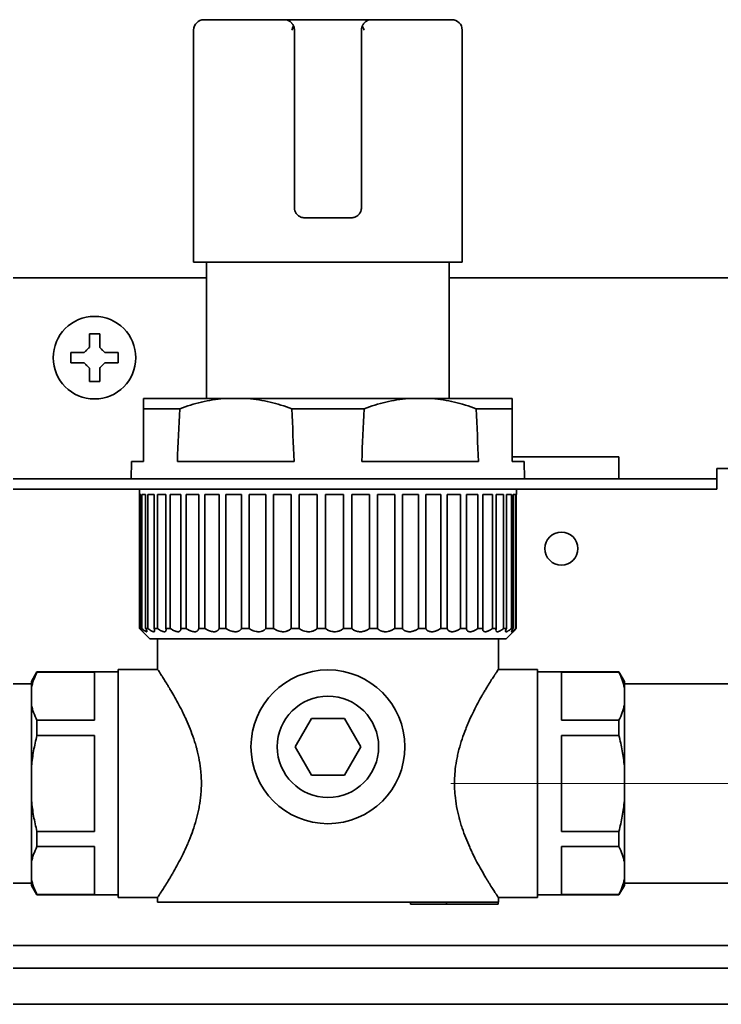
# Model space of a CAD drawing. Extents: x 6769 to 10051, y -94 to 2900.
# Drawn here: x 7151.2 to 7219.1, y 1270.8 to 1366.2 of the extents above; entities that cross this region are included whole.
import ezdxf

# ---------------------------------------------------------------- set-up
doc = ezdxf.new("R2010")
doc.units = 0
doc.header["$LTSCALE"] = 5
doc.layers.get('0').update_dxf_attribs({"linetype": 'CONTINUOUS', "lineweight": 0})
doc.layers.add('1', color=7, linetype='CONTINUOUS', true_color=0xffffff)

msp = doc.modelspace()

# ---------------------------------------------------------------- linework, layer by layer
at = {"color": 4}
msp.add_line((7192.964, 1292.226), (7292.964, 1292.226), dxfattribs=at)
at = {"layer": '1', "color": 7, "linetype": 'Continuous', "lineweight": 35}
for p, q in [((7169.064, 1366.226), (7177.019, 1366.226)), ((7177.019, 1366.226), (7178.311, 1366.226)), ((7178.311, 1366.226), (7183.818, 1366.226)), ((7183.818, 1366.226), (7185.11, 1366.226)), ((7193.064, 1366.226), (7185.11, 1366.226)), ((7168.064, 1365.226), (7168.064, 1342.726)), ((7177.814, 1365.226), (7177.814, 1348.026)), ((7184.314, 1348.026), (7184.314, 1365.226)), ((7194.064, 1342.726), (7194.064, 1365.226)), ((7178.814, 1347.026), (7183.314, 1347.026)), ((7194.064, 1342.726), (7168.064, 1342.726)), ((7169.314, 1342.726), (7169.314, 1329.526)), ((7192.814, 1329.526), (7192.814, 1342.726)), ((7169.315, 1341.226), (7130.166, 1341.226)), ((7225.964, 1341.226), (7192.813, 1341.226)), ((7156.164, 1333.476), (7156.164, 1333.976)), ((7160.764, 1333.976), (7160.764, 1333.476)), ((7156.164, 1332.976), (7156.164, 1333.476)), ((7160.764, 1333.476), (7160.764, 1332.976)), ((7163.214, 1329.526), (7170.981, 1329.526)), ((7170.981, 1329.526), (7173.297, 1329.526)), ((7173.297, 1329.526), (7188.831, 1329.526)), ((7188.831, 1329.526), (7191.147, 1329.526)), ((7191.147, 1329.526), (7198.914, 1329.526)), ((7163.214, 1328.526), (7163.214, 1323.426)), ((7166.714, 1328.526), (7163.214, 1328.526)), ((7184.564, 1328.526), (7177.565, 1328.526)), ((7198.914, 1328.526), (7195.415, 1328.526)), ((7198.914, 1323.426), (7198.914, 1328.526)), ((7162.058, 1323.426), (7162.028, 1321.726)), ((7162.058, 1323.426), (7163.214, 1323.426)), ((7177.793, 1323.426), (7166.485, 1323.426)), ((7195.643, 1323.426), (7184.335, 1323.426)), ((7209.224, 1323.886), (7198.914, 1323.886)), ((7200.071, 1323.426), (7198.914, 1323.426)), ((7200.1, 1321.726), (7200.071, 1323.426)), ((7209.224, 1322.726), (7209.224, 1323.886)), ((7209.224, 1321.726), (7209.224, 1322.726)), ((7225.964, 1322.726), (7218.733, 1322.726)), ((7218.733, 1321.726), (7218.733, 1322.726)), ((7146.735, 1321.726), (7167.811, 1321.726)), ((7186.733, 1321.726), (7167.811, 1321.726)), ((7186.733, 1321.726), (7218.733, 1321.726)), ((7218.733, 1320.726), (7218.733, 1321.726)), ((7167.811, 1320.726), (7146.735, 1320.726)), ((7162.814, 1320.726), (7162.814, 1307.226)), ((7186.733, 1320.726), (7167.811, 1320.726)), ((7218.733, 1320.726), (7186.733, 1320.726)), ((7199.314, 1320.226), (7199.314, 1320.726)), ((7162.819, 1307.226), (7162.819, 1320.226)), ((7162.819, 1320.226), (7162.94, 1320.226)), ((7162.94, 1320.226), (7162.94, 1307.226)), ((7163.052, 1307.226), (7163.052, 1320.226)), ((7163.052, 1320.226), (7163.415, 1320.226)), ((7163.415, 1320.226), (7163.415, 1307.226)), ((7163.636, 1307.226), (7163.636, 1320.226)), ((7163.636, 1320.226), (7164.233, 1320.226)), ((7164.233, 1320.226), (7164.233, 1307.226)), ((7164.56, 1307.226), (7164.56, 1320.226)), ((7164.56, 1320.226), (7165.378, 1320.226)), ((7165.378, 1320.226), (7165.378, 1307.226)), ((7165.804, 1307.226), (7165.804, 1320.226)), ((7165.804, 1320.226), (7166.829, 1320.226)), ((7166.829, 1320.226), (7166.829, 1307.226)), ((7167.346, 1307.226), (7167.346, 1320.226)), ((7167.346, 1320.226), (7168.557, 1320.226)), ((7168.557, 1320.226), (7168.557, 1307.226)), ((7169.155, 1307.226), (7169.155, 1320.226)), ((7169.155, 1320.226), (7170.528, 1320.226)), ((7170.528, 1320.226), (7170.528, 1307.226)), ((7171.195, 1307.226), (7171.195, 1320.226)), ((7171.195, 1320.226), (7172.705, 1320.226)), ((7172.705, 1320.226), (7172.705, 1307.226)), ((7173.427, 1307.226), (7173.427, 1320.226)), ((7173.427, 1320.226), (7175.044, 1320.226)), ((7175.044, 1320.226), (7175.044, 1307.226)), ((7175.809, 1307.226), (7175.809, 1320.226)), ((7175.809, 1320.226), (7177.5, 1320.226)), ((7177.5, 1320.226), (7177.5, 1307.226)), ((7178.292, 1320.226), (7180.026, 1320.226)), ((7178.292, 1307.226), (7178.292, 1320.226)), ((7180.026, 1320.226), (7180.026, 1307.226)), ((7180.83, 1320.226), (7182.572, 1320.226)), ((7180.83, 1307.226), (7180.83, 1320.226)), ((7182.572, 1320.226), (7182.572, 1307.226)), ((7183.372, 1307.226), (7183.372, 1320.226)), ((7183.372, 1320.226), (7185.088, 1320.226)), ((7185.088, 1320.226), (7185.088, 1307.226)), ((7185.869, 1307.226), (7185.869, 1320.226)), ((7185.869, 1320.226), (7187.526, 1320.226)), ((7187.526, 1320.226), (7187.526, 1307.226)), ((7188.272, 1307.226), (7188.272, 1320.226)), ((7188.272, 1320.226), (7189.839, 1320.226)), ((7189.839, 1320.226), (7189.839, 1307.226)), ((7190.535, 1307.226), (7190.535, 1320.226)), ((7190.535, 1320.226), (7191.981, 1320.226)), ((7191.981, 1320.226), (7191.981, 1307.226)), ((7192.614, 1307.226), (7192.614, 1320.226)), ((7192.614, 1320.226), (7193.91, 1320.226)), ((7193.91, 1320.226), (7193.91, 1307.226)), ((7194.468, 1307.226), (7194.468, 1320.226)), ((7194.468, 1320.226), (7195.589, 1320.226)), ((7195.589, 1320.226), (7195.589, 1307.226)), ((7196.062, 1307.226), (7196.062, 1320.226)), ((7196.062, 1320.226), (7196.985, 1320.226)), ((7196.985, 1320.226), (7196.985, 1307.226)), ((7197.363, 1307.226), (7197.363, 1320.226)), ((7197.363, 1320.226), (7198.072, 1320.226)), ((7198.072, 1320.226), (7198.072, 1307.226)), ((7198.347, 1307.226), (7198.347, 1320.226)), ((7198.347, 1320.226), (7198.828, 1320.226)), ((7198.828, 1320.226), (7198.828, 1307.226)), ((7198.995, 1307.226), (7198.995, 1320.226)), ((7198.995, 1320.226), (7199.237, 1320.226)), ((7199.237, 1320.226), (7199.237, 1307.226)), ((7199.294, 1307.226), (7199.294, 1320.226)), ((7199.314, 1320.226), (7199.294, 1320.226)), ((7162.814, 1307.226), (7162.819, 1307.226)), ((7162.814, 1307.226), (7163.814, 1306.226)), ((7162.94, 1307.226), (7163.052, 1307.226)), ((7163.415, 1307.226), (7163.636, 1307.226)), ((7164.233, 1307.226), (7164.56, 1307.226)), ((7165.378, 1307.226), (7165.804, 1307.226)), ((7166.829, 1307.226), (7167.346, 1307.226)), ((7168.557, 1307.226), (7169.155, 1307.226)), ((7170.528, 1307.226), (7171.195, 1307.226)), ((7172.705, 1307.226), (7173.427, 1307.226)), ((7175.044, 1307.226), (7175.809, 1307.226)), ((7177.5, 1307.226), (7178.292, 1307.226)), ((7180.026, 1307.226), (7180.83, 1307.226)), ((7182.572, 1307.226), (7183.372, 1307.226)), ((7185.088, 1307.226), (7185.869, 1307.226)), ((7187.526, 1307.226), (7188.272, 1307.226)), ((7189.839, 1307.226), (7190.535, 1307.226)), ((7191.981, 1307.226), (7192.614, 1307.226)), ((7193.91, 1307.226), (7194.468, 1307.226)), ((7195.589, 1307.226), (7196.062, 1307.226)), ((7196.985, 1307.226), (7197.363, 1307.226)), ((7198.072, 1307.226), (7198.347, 1307.226)), ((7198.828, 1307.226), (7198.995, 1307.226)), ((7199.237, 1307.226), (7199.294, 1307.226)), ((7198.314, 1306.226), (7163.814, 1306.226)), ((7164.564, 1306.226), (7164.564, 1303.276)), ((7197.564, 1303.276), (7197.564, 1306.226)), ((7198.314, 1306.226), (7199.014, 1306.926)), ((7160.764, 1303.276), (7160.764, 1292.226)), ((7164.564, 1303.276), (7160.764, 1303.276)), ((7201.364, 1303.276), (7197.564, 1303.276)), ((7201.364, 1303.276), (7201.364, 1281.176)), ((7152.889, 1303.026), (7152.364, 1302.117)), ((7152.889, 1302.992), (7152.889, 1303.026)), ((7160.764, 1303.026), (7152.889, 1303.026)), ((7158.464, 1302.992), (7152.889, 1302.992)), ((7158.464, 1298.347), (7158.464, 1302.992)), ((7209.24, 1303.026), (7201.364, 1303.026)), ((7203.664, 1302.992), (7203.664, 1298.347)), ((7209.24, 1302.992), (7203.664, 1302.992)), ((7209.24, 1303.026), (7209.24, 1302.992)), ((7209.764, 1302.117), (7209.24, 1303.026)), ((7152.364, 1301.876), (7141.964, 1301.876)), ((7152.364, 1302.117), (7152.364, 1301.503)), ((7152.364, 1299.837), (7152.364, 1301.503)), ((7209.764, 1302.117), (7209.764, 1301.503)), ((7220.164, 1301.876), (7209.764, 1301.876)), ((7209.764, 1301.503), (7209.764, 1299.837)), ((7152.364, 1299.837), (7152.364, 1293.891)), ((7209.764, 1293.891), (7209.764, 1299.837)), ((7177.889, 1295.776), (7179.477, 1298.526)), ((7179.477, 1298.526), (7182.652, 1298.526)), ((7182.652, 1298.526), (7184.24, 1295.776)), ((7152.889, 1298.347), (7158.464, 1298.347)), ((7152.889, 1298.347), (7152.889, 1296.871)), ((7203.664, 1298.347), (7209.24, 1298.347)), ((7209.24, 1296.871), (7209.24, 1298.347)), ((7152.889, 1296.871), (7158.464, 1296.871)), ((7158.464, 1287.581), (7158.464, 1296.871)), ((7203.664, 1296.871), (7203.664, 1287.581)), ((7203.664, 1296.871), (7209.24, 1296.871)), ((7179.477, 1293.026), (7177.889, 1295.776)), ((7184.24, 1295.776), (7182.652, 1293.026)), ((7152.364, 1290.561), (7152.364, 1293.891)), ((7209.764, 1293.891), (7209.764, 1290.561)), ((7182.652, 1293.026), (7179.477, 1293.026)), ((7160.764, 1292.226), (7160.764, 1281.176)), ((7152.364, 1290.561), (7152.364, 1284.615)), ((7209.764, 1284.615), (7209.764, 1290.561)), ((7158.464, 1287.581), (7152.889, 1287.581)), ((7152.889, 1287.581), (7152.889, 1286.105)), ((7209.24, 1287.581), (7203.664, 1287.581)), ((7209.24, 1286.105), (7209.24, 1287.581)), ((7158.464, 1286.105), (7152.889, 1286.105)), ((7158.464, 1281.46), (7158.464, 1286.105)), ((7203.664, 1286.105), (7203.664, 1281.46)), ((7209.24, 1286.105), (7203.664, 1286.105)), ((7152.364, 1282.95), (7152.364, 1284.615)), ((7209.764, 1284.615), (7209.764, 1282.95)), ((7141.964, 1282.576), (7152.364, 1282.576)), ((7152.364, 1282.335), (7152.364, 1282.95)), ((7152.364, 1282.335), (7152.889, 1281.426)), ((7209.24, 1281.426), (7209.764, 1282.335)), ((7209.764, 1282.335), (7209.764, 1282.95)), ((7209.764, 1282.576), (7220.164, 1282.576)), ((7152.889, 1281.46), (7158.464, 1281.46)), ((7152.889, 1281.46), (7152.889, 1281.426)), ((7152.889, 1281.426), (7160.764, 1281.426)), ((7201.364, 1281.426), (7209.24, 1281.426)), ((7203.664, 1281.46), (7209.24, 1281.46)), ((7209.24, 1281.426), (7209.24, 1281.46)), ((7160.764, 1281.176), (7164.564, 1281.176)), ((7164.564, 1281.176), (7164.564, 1280.726)), ((7197.534, 1280.726), (7164.564, 1280.726)), ((7189.07, 1280.726), (7189.07, 1280.526)), ((7192.534, 1280.526), (7189.07, 1280.526)), ((7192.534, 1280.726), (7192.534, 1280.526)), ((7197.534, 1280.526), (7192.534, 1280.526)), ((7197.534, 1280.726), (7197.564, 1280.726)), ((7197.534, 1280.726), (7197.534, 1280.526)), ((7197.564, 1281.176), (7201.364, 1281.176)), ((7197.564, 1280.726), (7197.564, 1281.176)), ((7233.66, 1276.526), (7019.664, 1276.526)), ((6772.164, 1274.326), (7239.407, 1274.326)), ((7287.059, 1270.826), (6788.769, 1270.826))]:
    msp.add_line(p, q, dxfattribs=at)
for centre, radius in [((7158.464, 1333.476), 4), ((7203.664, 1314.976), 1.6), ((7181.064, 1295.776), 7.45), ((7181.064, 1295.776), 4.91)]:
    msp.add_circle(centre, radius, dxfattribs=at)
for centre, start, end in [((7169.064, 1365.226), 90, 180), ((7193.064, 1365.226), 0, 89.99847)]:
    msp.add_arc(centre, 1, start, end, dxfattribs=at)
for centre, major_axis, start_param, end_param in [((9502.297, 1186.425), (0, 2700.641), 1.518154, 1.520046), ((4841.981, 1186.425), (0, 2700.641), 4.76314, 4.765031), ((9520.147, 1186.425), (0, -2700.641), 4.659747, 4.661638), ((4859.831, 1186.425), (0, -2700.641), 1.621547, 1.623438)]:
    msp.add_ellipse(centre, major_axis=major_axis, ratio=0.866025, start_param=start_param, end_param=end_param, dxfattribs=at)
for points, knots in [([(7177.019, 1366.226), (7177.021, 1366.226), (7177.024, 1366.226), (7177.029, 1366.226), (7177.037, 1366.225), (7177.055, 1366.223), (7177.072, 1366.219), (7177.096, 1366.211), (7177.108, 1366.207), (7177.133, 1366.196), (7177.146, 1366.19), (7177.187, 1366.17), (7177.215, 1366.154), (7177.277, 1366.116), (7177.31, 1366.096), (7177.346, 1366.073)], [0, 0, 0, 0, 0.03125, 0.03125, 0.0625, 0.125, 0.25, 0.25, 0.375, 0.375, 0.5, 0.5, 0.75, 0.75, 1, 1, 1, 1]), ([(7185.11, 1366.226), (7185.107, 1366.226), (7185.105, 1366.226), (7185.1, 1366.226), (7185.092, 1366.225), (7185.073, 1366.223), (7185.057, 1366.219), (7185.022, 1366.208), (7184.997, 1366.197), (7184.956, 1366.177), (7184.942, 1366.17), (7184.913, 1366.153), (7184.898, 1366.144), (7184.851, 1366.116), (7184.818, 1366.095), (7184.783, 1366.073)], [0, 0, 0, 0, 0.03125, 0.03125, 0.0625, 0.125, 0.25, 0.25, 0.5, 0.5, 0.625, 0.625, 0.75, 0.75, 1, 1, 1, 1]), ([(7177.346, 1366.073), (7177.384, 1366.049), (7177.42, 1366.023), (7177.492, 1365.963), (7177.526, 1365.93), (7177.577, 1365.874), (7177.593, 1365.854), (7177.625, 1365.812), (7177.641, 1365.79), (7177.685, 1365.721), (7177.712, 1365.671), (7177.736, 1365.615)], [0, 0, 0, 0, 0.25, 0.25, 0.5, 0.5, 0.625, 0.625, 0.75, 0.75, 1, 1, 1, 1]), ([(7184.393, 1365.615), (7184.38, 1365.583), (7184.368, 1365.551), (7184.349, 1365.487), (7184.34, 1365.455), (7184.327, 1365.39), (7184.322, 1365.357), (7184.316, 1365.292), (7184.314, 1365.259), (7184.314, 1365.226)], [0, 0, 0, 0, 0.25, 0.25, 0.5, 0.5, 0.75, 0.75, 1, 1, 1, 1]), ([(7184.783, 1366.073), (7184.745, 1366.049), (7184.708, 1366.023), (7184.654, 1365.978), (7184.637, 1365.962), (7184.602, 1365.928), (7184.585, 1365.91), (7184.535, 1365.854), (7184.503, 1365.813), (7184.466, 1365.755), (7184.459, 1365.744), (7184.444, 1365.719), (7184.437, 1365.707), (7184.417, 1365.669), (7184.405, 1365.642), (7184.393, 1365.615)], [0, 0, 0, 0, 0.25, 0.25, 0.375, 0.375, 0.5, 0.5, 0.75, 0.75, 0.8125, 0.8125, 0.875, 0.875, 1, 1, 1, 1]), ([(7184.393, 1365.615), (7184.406, 1365.583), (7184.421, 1365.551), (7184.45, 1365.487), (7184.464, 1365.455), (7184.494, 1365.39), (7184.51, 1365.357), (7184.539, 1365.292), (7184.554, 1365.259), (7184.568, 1365.226)], [0, 0, 0, 0, 0.25, 0.25, 0.5, 0.5, 0.75, 0.75, 1, 1, 1, 1]), ([(7177.814, 1348.026), (7177.814, 1347.959), (7177.821, 1347.892), (7177.838, 1347.81), (7177.842, 1347.794), (7177.85, 1347.762), (7177.863, 1347.714), (7177.892, 1347.637), (7177.92, 1347.577), (7177.952, 1347.519), (7177.969, 1347.491), (7178.024, 1347.41), (7178.066, 1347.36), (7178.135, 1347.291), (7178.16, 1347.269), (7178.211, 1347.228), (7178.237, 1347.209), (7178.318, 1347.156), (7178.375, 1347.126), (7178.45, 1347.095), (7178.465, 1347.089), (7178.496, 1347.078), (7178.511, 1347.073), (7178.558, 1347.059), (7178.589, 1347.051), (7178.684, 1347.033), (7178.749, 1347.026), (7178.814, 1347.026)], [0, 0, 0, 0, 0.125, 0.125, 0.15625, 0.15625, 0.1875, 0.25, 0.3125, 0.3125, 0.375, 0.375, 0.5, 0.5, 0.5625, 0.5625, 0.625, 0.625, 0.75, 0.75, 0.78125, 0.78125, 0.8125, 0.8125, 0.875, 0.875, 1, 1, 1, 1]), ([(7183.314, 1347.026), (7183.38, 1347.026), (7183.445, 1347.033), (7183.525, 1347.048), (7183.541, 1347.052), (7183.572, 1347.06), (7183.619, 1347.073), (7183.695, 1347.1), (7183.754, 1347.127), (7183.797, 1347.15), (7183.811, 1347.158), (7183.839, 1347.174), (7183.852, 1347.183), (7183.921, 1347.228), (7183.971, 1347.269), (7184.04, 1347.337), (7184.062, 1347.361), (7184.093, 1347.399), (7184.104, 1347.412), (7184.123, 1347.438), (7184.133, 1347.452), (7184.179, 1347.52), (7184.21, 1347.577), (7184.242, 1347.653), (7184.248, 1347.668), (7184.26, 1347.7), (7184.265, 1347.716), (7184.28, 1347.763), (7184.288, 1347.795), (7184.308, 1347.893), (7184.314, 1347.959), (7184.314, 1348.026)], [0, 0, 0, 0, 0.125, 0.125, 0.15625, 0.15625, 0.1875, 0.25, 0.3125, 0.3125, 0.34375, 0.34375, 0.375, 0.375, 0.5, 0.5, 0.5625, 0.5625, 0.59375, 0.59375, 0.625, 0.625, 0.75, 0.75, 0.78125, 0.78125, 0.8125, 0.8125, 0.875, 0.875, 1, 1, 1, 1]), ([(7158.964, 1335.776), (7158.964, 1335.573), (7158.964, 1335.363), (7158.964, 1335.038), (7158.964, 1334.928), (7158.964, 1334.705), (7158.964, 1334.591), (7158.964, 1334.476)], [0, 0, 0, 0, 0.5, 0.5, 0.75, 0.75, 1, 1, 1, 1]), ([(7156.164, 1333.976), (7156.367, 1333.976), (7156.577, 1333.976), (7156.902, 1333.976), (7157.012, 1333.976), (7157.236, 1333.976), (7157.349, 1333.976), (7157.464, 1333.976)], [0, 0, 0, 0, 0.5, 0.5, 0.75, 0.75, 1, 1, 1, 1]), ([(7160.764, 1332.976), (7160.562, 1332.976), (7160.352, 1332.976), (7160.027, 1332.976), (7159.917, 1332.976), (7159.693, 1332.976), (7159.58, 1332.976), (7159.464, 1332.976)], [0, 0, 0, 0, 0.5, 0.5, 0.75, 0.75, 1, 1, 1, 1]), ([(7157.964, 1331.176), (7157.964, 1331.379), (7157.964, 1331.589), (7157.964, 1331.914), (7157.964, 1332.024), (7157.964, 1332.247), (7157.964, 1332.361), (7157.964, 1332.476)], [0, 0, 0, 0, 0.5, 0.5, 0.75, 0.75, 1, 1, 1, 1]), ([(7163.214, 1329.526), (7163.214, 1329.464), (7163.214, 1329.345), (7163.214, 1329.006), (7163.214, 1328.787), (7163.214, 1328.526)], [0, 0, 0, 0, 0.5, 0.5, 1, 1, 1, 1]), ([(7166.714, 1328.526), (7167.409, 1328.787), (7168.111, 1329.006), (7169.532, 1329.345), (7170.252, 1329.464), (7170.981, 1329.526)], [0, 0, 0, 0, 0.5, 0.5, 1, 1, 1, 1]), ([(7173.297, 1329.526), (7174.027, 1329.464), (7174.746, 1329.345), (7176.168, 1329.006), (7176.87, 1328.787), (7177.565, 1328.526)], [0, 0, 0, 0, 0.5, 0.5, 1, 1, 1, 1]), ([(7184.564, 1328.526), (7185.259, 1328.787), (7185.961, 1329.006), (7187.382, 1329.345), (7188.102, 1329.464), (7188.831, 1329.526)], [0, 0, 0, 0, 0.5, 0.5, 1, 1, 1, 1]), ([(7191.147, 1329.526), (7191.877, 1329.464), (7192.596, 1329.345), (7194.018, 1329.006), (7194.72, 1328.787), (7195.415, 1328.526)], [0, 0, 0, 0, 0.5, 0.5, 1, 1, 1, 1]), ([(7198.914, 1328.526), (7198.914, 1328.787), (7198.914, 1329.006), (7198.914, 1329.345), (7198.914, 1329.464), (7198.914, 1329.526)], [0, 0, 0, 0, 0.5, 0.5, 1, 1, 1, 1]), ([(7162.819, 1307.226), (7162.864, 1307.182), (7162.905, 1307.142), (7162.963, 1307.088), (7162.981, 1307.071), (7163.007, 1307.047), (7163.016, 1307.039), (7163.032, 1307.024), (7163.04, 1307.017), (7163.077, 1306.984), (7163.102, 1306.963), (7163.13, 1306.941), (7163.138, 1306.936), (7163.147, 1306.93), (7163.15, 1306.929), (7163.155, 1306.927), (7163.157, 1306.926), (7163.164, 1306.926), (7163.163, 1306.933), (7163.153, 1306.951), (7163.151, 1306.955), (7163.146, 1306.964), (7163.136, 1306.979), (7163.124, 1306.996), (7163.104, 1307.023), (7163.093, 1307.038), (7163.068, 1307.07), (7163.055, 1307.087), (7163.011, 1307.142), (7162.977, 1307.182), (7162.94, 1307.226)], [0, 0, 0, 0, 0.125, 0.125, 0.1875, 0.1875, 0.21875, 0.21875, 0.25, 0.25, 0.375, 0.375, 0.4375, 0.4375, 0.46875, 0.46875, 0.5, 0.5, 0.625, 0.625, 0.65625, 0.65625, 0.6875, 0.75, 0.75, 0.8125, 0.8125, 0.875, 0.875, 1, 1, 1, 1]), ([(7163.052, 1307.226), (7163.104, 1307.182), (7163.154, 1307.142), (7163.224, 1307.088), (7163.247, 1307.071), (7163.279, 1307.047), (7163.29, 1307.039), (7163.311, 1307.024), (7163.321, 1307.017), (7163.371, 1306.984), (7163.406, 1306.963), (7163.45, 1306.941), (7163.463, 1306.936), (7163.481, 1306.93), (7163.487, 1306.929), (7163.497, 1306.927), (7163.502, 1306.926), (7163.523, 1306.926), (7163.534, 1306.933), (7163.539, 1306.951), (7163.539, 1306.955), (7163.539, 1306.964), (7163.539, 1306.979), (7163.534, 1306.996), (7163.525, 1307.023), (7163.519, 1307.038), (7163.505, 1307.07), (7163.496, 1307.087), (7163.467, 1307.142), (7163.443, 1307.182), (7163.415, 1307.226)], [0, 0, 0, 0, 0.125, 0.125, 0.1875, 0.1875, 0.21875, 0.21875, 0.25, 0.25, 0.375, 0.375, 0.4375, 0.4375, 0.46875, 0.46875, 0.5, 0.5, 0.625, 0.625, 0.65625, 0.65625, 0.6875, 0.75, 0.75, 0.8125, 0.8125, 0.875, 0.875, 1, 1, 1, 1]), ([(7163.636, 1307.226), (7163.695, 1307.182), (7163.751, 1307.142), (7163.832, 1307.088), (7163.859, 1307.071), (7163.898, 1307.047), (7163.911, 1307.039), (7163.936, 1307.024), (7163.948, 1307.017), (7164.009, 1306.984), (7164.054, 1306.963), (7164.113, 1306.941), (7164.132, 1306.936), (7164.158, 1306.93), (7164.166, 1306.929), (7164.182, 1306.927), (7164.189, 1306.926), (7164.225, 1306.926), (7164.246, 1306.933), (7164.265, 1306.951), (7164.269, 1306.955), (7164.274, 1306.964), (7164.282, 1306.979), (7164.286, 1306.996), (7164.288, 1307.023), (7164.287, 1307.038), (7164.283, 1307.07), (7164.28, 1307.087), (7164.266, 1307.142), (7164.252, 1307.182), (7164.233, 1307.226)], [0, 0, 0, 0, 0.125, 0.125, 0.1875, 0.1875, 0.21875, 0.21875, 0.25, 0.25, 0.375, 0.375, 0.4375, 0.4375, 0.46875, 0.46875, 0.5, 0.5, 0.625, 0.625, 0.65625, 0.65625, 0.6875, 0.75, 0.75, 0.8125, 0.8125, 0.875, 0.875, 1, 1, 1, 1]), ([(7164.56, 1307.226), (7164.623, 1307.182), (7164.685, 1307.142), (7164.776, 1307.088), (7164.806, 1307.071), (7164.85, 1307.047), (7164.865, 1307.039), (7164.894, 1307.024), (7164.909, 1307.017), (7164.979, 1306.984), (7165.032, 1306.963), (7165.106, 1306.941), (7165.13, 1306.936), (7165.163, 1306.93), (7165.174, 1306.929), (7165.195, 1306.927), (7165.205, 1306.926), (7165.253, 1306.926), (7165.286, 1306.933), (7165.319, 1306.951), (7165.325, 1306.955), (7165.336, 1306.964), (7165.352, 1306.979), (7165.364, 1306.996), (7165.377, 1307.023), (7165.382, 1307.038), (7165.389, 1307.07), (7165.39, 1307.087), (7165.392, 1307.142), (7165.387, 1307.182), (7165.378, 1307.226)], [0, 0, 0, 0, 0.125, 0.125, 0.1875, 0.1875, 0.21875, 0.21875, 0.25, 0.25, 0.375, 0.375, 0.4375, 0.4375, 0.46875, 0.46875, 0.5, 0.5, 0.625, 0.625, 0.65625, 0.65625, 0.6875, 0.75, 0.75, 0.8125, 0.8125, 0.875, 0.875, 1, 1, 1, 1]), ([(7165.804, 1307.226), (7165.871, 1307.182), (7165.938, 1307.142), (7166.037, 1307.088), (7166.069, 1307.071), (7166.118, 1307.047), (7166.135, 1307.039), (7166.167, 1307.024), (7166.183, 1307.017), (7166.263, 1306.984), (7166.323, 1306.963), (7166.41, 1306.941), (7166.438, 1306.936), (7166.478, 1306.93), (7166.491, 1306.929), (7166.517, 1306.927), (7166.53, 1306.926), (7166.59, 1306.926), (7166.633, 1306.933), (7166.679, 1306.951), (7166.687, 1306.955), (7166.704, 1306.964), (7166.728, 1306.979), (7166.748, 1306.996), (7166.771, 1307.023), (7166.781, 1307.038), (7166.799, 1307.07), (7166.806, 1307.087), (7166.823, 1307.142), (7166.828, 1307.182), (7166.829, 1307.226)], [0, 0, 0, 0, 0.125, 0.125, 0.1875, 0.1875, 0.21875, 0.21875, 0.25, 0.25, 0.375, 0.375, 0.4375, 0.4375, 0.46875, 0.46875, 0.5, 0.5, 0.625, 0.625, 0.65625, 0.65625, 0.6875, 0.75, 0.75, 0.8125, 0.8125, 0.875, 0.875, 1, 1, 1, 1]), ([(7167.346, 1307.226), (7167.415, 1307.182), (7167.485, 1307.142), (7167.59, 1307.088), (7167.625, 1307.071), (7167.677, 1307.047), (7167.695, 1307.039), (7167.73, 1307.024), (7167.747, 1307.017), (7167.834, 1306.984), (7167.901, 1306.963), (7167.998, 1306.941), (7168.03, 1306.936), (7168.077, 1306.93), (7168.092, 1306.929), (7168.122, 1306.927), (7168.137, 1306.926), (7168.208, 1306.926), (7168.26, 1306.933), (7168.318, 1306.951), (7168.33, 1306.955), (7168.351, 1306.964), (7168.383, 1306.979), (7168.41, 1306.996), (7168.444, 1307.023), (7168.459, 1307.038), (7168.487, 1307.07), (7168.499, 1307.087), (7168.531, 1307.142), (7168.546, 1307.182), (7168.557, 1307.226)], [0, 0, 0, 0, 0.125, 0.125, 0.1875, 0.1875, 0.21875, 0.21875, 0.25, 0.25, 0.375, 0.375, 0.4375, 0.4375, 0.46875, 0.46875, 0.5, 0.5, 0.625, 0.625, 0.65625, 0.65625, 0.6875, 0.75, 0.75, 0.8125, 0.8125, 0.875, 0.875, 1, 1, 1, 1]), ([(7169.155, 1307.226), (7169.225, 1307.182), (7169.296, 1307.142), (7169.405, 1307.088), (7169.442, 1307.071), (7169.497, 1307.047), (7169.515, 1307.039), (7169.552, 1307.024), (7169.571, 1307.017), (7169.663, 1306.984), (7169.735, 1306.963), (7169.842, 1306.941), (7169.877, 1306.936), (7169.929, 1306.93), (7169.946, 1306.929), (7169.979, 1306.927), (7169.996, 1306.926), (7170.077, 1306.926), (7170.137, 1306.933), (7170.206, 1306.951), (7170.22, 1306.955), (7170.246, 1306.964), (7170.284, 1306.979), (7170.319, 1306.996), (7170.362, 1307.023), (7170.382, 1307.038), (7170.419, 1307.07), (7170.436, 1307.087), (7170.483, 1307.142), (7170.508, 1307.182), (7170.528, 1307.226)], [0, 0, 0, 0, 0.125, 0.125, 0.1875, 0.1875, 0.21875, 0.21875, 0.25, 0.25, 0.375, 0.375, 0.4375, 0.4375, 0.46875, 0.46875, 0.5, 0.5, 0.625, 0.625, 0.65625, 0.65625, 0.6875, 0.75, 0.75, 0.8125, 0.8125, 0.875, 0.875, 1, 1, 1, 1]), ([(7171.195, 1307.226), (7171.265, 1307.182), (7171.337, 1307.142), (7171.448, 1307.088), (7171.485, 1307.071), (7171.542, 1307.047), (7171.561, 1307.039), (7171.599, 1307.024), (7171.618, 1307.017), (7171.714, 1306.984), (7171.79, 1306.963), (7171.903, 1306.941), (7171.941, 1306.936), (7171.997, 1306.93), (7172.016, 1306.929), (7172.052, 1306.927), (7172.07, 1306.926), (7172.159, 1306.926), (7172.227, 1306.933), (7172.306, 1306.951), (7172.321, 1306.955), (7172.352, 1306.964), (7172.396, 1306.979), (7172.437, 1306.996), (7172.488, 1307.023), (7172.513, 1307.038), (7172.559, 1307.07), (7172.581, 1307.087), (7172.641, 1307.142), (7172.675, 1307.182), (7172.705, 1307.226)], [0, 0, 0, 0, 0.125, 0.125, 0.1875, 0.1875, 0.21875, 0.21875, 0.25, 0.25, 0.375, 0.375, 0.4375, 0.4375, 0.46875, 0.46875, 0.5, 0.5, 0.625, 0.625, 0.65625, 0.65625, 0.6875, 0.75, 0.75, 0.8125, 0.8125, 0.875, 0.875, 1, 1, 1, 1]), ([(7173.427, 1307.226), (7173.496, 1307.182), (7173.567, 1307.142), (7173.677, 1307.088), (7173.714, 1307.071), (7173.772, 1307.047), (7173.791, 1307.039), (7173.83, 1307.024), (7173.849, 1307.017), (7173.947, 1306.984), (7174.025, 1306.963), (7174.143, 1306.941), (7174.182, 1306.936), (7174.242, 1306.93), (7174.262, 1306.929), (7174.3, 1306.927), (7174.32, 1306.926), (7174.415, 1306.926), (7174.488, 1306.933), (7174.576, 1306.951), (7174.593, 1306.955), (7174.627, 1306.964), (7174.676, 1306.979), (7174.723, 1306.996), (7174.782, 1307.023), (7174.81, 1307.038), (7174.865, 1307.07), (7174.89, 1307.087), (7174.963, 1307.142), (7175.006, 1307.182), (7175.044, 1307.226)], [0, 0, 0, 0, 0.125, 0.125, 0.1875, 0.1875, 0.21875, 0.21875, 0.25, 0.25, 0.375, 0.375, 0.4375, 0.4375, 0.46875, 0.46875, 0.5, 0.5, 0.625, 0.625, 0.65625, 0.65625, 0.6875, 0.75, 0.75, 0.8125, 0.8125, 0.875, 0.875, 1, 1, 1, 1]), ([(7175.809, 1307.226), (7175.874, 1307.182), (7175.943, 1307.142), (7176.05, 1307.088), (7176.087, 1307.071), (7176.144, 1307.047), (7176.163, 1307.039), (7176.201, 1307.024), (7176.221, 1307.017), (7176.318, 1306.984), (7176.397, 1306.963), (7176.518, 1306.941), (7176.558, 1306.936), (7176.619, 1306.93), (7176.64, 1306.929), (7176.68, 1306.927), (7176.701, 1306.926), (7176.8, 1306.926), (7176.878, 1306.933), (7176.972, 1306.951), (7176.99, 1306.955), (7177.027, 1306.964), (7177.081, 1306.979), (7177.132, 1306.996), (7177.198, 1307.023), (7177.229, 1307.038), (7177.291, 1307.07), (7177.32, 1307.087), (7177.404, 1307.142), (7177.454, 1307.182), (7177.5, 1307.226)], [0, 0, 0, 0, 0.125, 0.125, 0.1875, 0.1875, 0.21875, 0.21875, 0.25, 0.25, 0.375, 0.375, 0.4375, 0.4375, 0.46875, 0.46875, 0.5, 0.5, 0.625, 0.625, 0.65625, 0.65625, 0.6875, 0.75, 0.75, 0.8125, 0.8125, 0.875, 0.875, 1, 1, 1, 1]), ([(7178.292, 1307.226), (7178.354, 1307.182), (7178.418, 1307.142), (7178.521, 1307.088), (7178.557, 1307.071), (7178.611, 1307.047), (7178.63, 1307.039), (7178.667, 1307.024), (7178.686, 1307.017), (7178.782, 1306.984), (7178.86, 1306.963), (7178.981, 1306.941), (7179.021, 1306.936), (7179.084, 1306.93), (7179.104, 1306.929), (7179.146, 1306.927), (7179.166, 1306.926), (7179.268, 1306.926), (7179.349, 1306.933), (7179.448, 1306.951), (7179.467, 1306.955), (7179.506, 1306.964), (7179.563, 1306.979), (7179.618, 1306.996), (7179.689, 1307.023), (7179.723, 1307.038), (7179.79, 1307.07), (7179.823, 1307.087), (7179.916, 1307.142), (7179.973, 1307.182), (7180.026, 1307.226)], [0, 0, 0, 0, 0.125, 0.125, 0.1875, 0.1875, 0.21875, 0.21875, 0.25, 0.25, 0.375, 0.375, 0.4375, 0.4375, 0.46875, 0.46875, 0.5, 0.5, 0.625, 0.625, 0.65625, 0.65625, 0.6875, 0.75, 0.75, 0.8125, 0.8125, 0.875, 0.875, 1, 1, 1, 1]), ([(7180.83, 1307.226), (7180.885, 1307.182), (7180.945, 1307.142), (7181.042, 1307.088), (7181.075, 1307.071), (7181.127, 1307.047), (7181.145, 1307.039), (7181.18, 1307.024), (7181.198, 1307.017), (7181.29, 1306.984), (7181.366, 1306.963), (7181.484, 1306.941), (7181.525, 1306.936), (7181.586, 1306.93), (7181.607, 1306.929), (7181.648, 1306.927), (7181.669, 1306.926), (7181.772, 1306.926), (7181.853, 1306.933), (7181.955, 1306.951), (7181.975, 1306.955), (7182.015, 1306.964), (7182.074, 1306.979), (7182.132, 1306.996), (7182.206, 1307.023), (7182.243, 1307.038), (7182.315, 1307.07), (7182.349, 1307.087), (7182.45, 1307.142), (7182.513, 1307.182), (7182.572, 1307.226)], [0, 0, 0, 0, 0.125, 0.125, 0.1875, 0.1875, 0.21875, 0.21875, 0.25, 0.25, 0.375, 0.375, 0.4375, 0.4375, 0.46875, 0.46875, 0.5, 0.5, 0.625, 0.625, 0.65625, 0.65625, 0.6875, 0.75, 0.75, 0.8125, 0.8125, 0.875, 0.875, 1, 1, 1, 1]), ([(7183.372, 1307.226), (7183.421, 1307.182), (7183.475, 1307.142), (7183.563, 1307.088), (7183.593, 1307.071), (7183.641, 1307.047), (7183.658, 1307.039), (7183.691, 1307.024), (7183.708, 1307.017), (7183.794, 1306.984), (7183.866, 1306.963), (7183.98, 1306.941), (7184.019, 1306.936), (7184.079, 1306.93), (7184.099, 1306.929), (7184.139, 1306.927), (7184.16, 1306.926), (7184.261, 1306.926), (7184.342, 1306.933), (7184.445, 1306.951), (7184.465, 1306.955), (7184.506, 1306.964), (7184.566, 1306.979), (7184.625, 1306.996), (7184.702, 1307.023), (7184.74, 1307.038), (7184.815, 1307.07), (7184.851, 1307.087), (7184.957, 1307.142), (7185.024, 1307.182), (7185.088, 1307.226)], [0, 0, 0, 0, 0.125, 0.125, 0.1875, 0.1875, 0.21875, 0.21875, 0.25, 0.25, 0.375, 0.375, 0.4375, 0.4375, 0.46875, 0.46875, 0.5, 0.5, 0.625, 0.625, 0.65625, 0.65625, 0.6875, 0.75, 0.75, 0.8125, 0.8125, 0.875, 0.875, 1, 1, 1, 1]), ([(7185.869, 1307.226), (7185.911, 1307.182), (7185.957, 1307.142), (7186.035, 1307.088), (7186.062, 1307.071), (7186.105, 1307.047), (7186.12, 1307.039), (7186.15, 1307.024), (7186.166, 1307.017), (7186.244, 1306.984), (7186.311, 1306.963), (7186.418, 1306.941), (7186.455, 1306.936), (7186.513, 1306.93), (7186.532, 1306.929), (7186.571, 1306.927), (7186.59, 1306.926), (7186.688, 1306.926), (7186.768, 1306.933), (7186.869, 1306.951), (7186.889, 1306.955), (7186.929, 1306.964), (7186.989, 1306.979), (7187.049, 1306.996), (7187.127, 1307.023), (7187.165, 1307.038), (7187.242, 1307.07), (7187.279, 1307.087), (7187.389, 1307.142), (7187.459, 1307.182), (7187.526, 1307.226)], [0, 0, 0, 0, 0.125, 0.125, 0.1875, 0.1875, 0.21875, 0.21875, 0.25, 0.25, 0.375, 0.375, 0.4375, 0.4375, 0.46875, 0.46875, 0.5, 0.5, 0.625, 0.625, 0.65625, 0.65625, 0.6875, 0.75, 0.75, 0.8125, 0.8125, 0.875, 0.875, 1, 1, 1, 1]), ([(7188.272, 1307.226), (7188.306, 1307.182), (7188.344, 1307.142), (7188.41, 1307.088), (7188.434, 1307.071), (7188.471, 1307.047), (7188.484, 1307.039), (7188.511, 1307.024), (7188.525, 1307.017), (7188.594, 1306.984), (7188.655, 1306.963), (7188.753, 1306.941), (7188.787, 1306.936), (7188.841, 1306.93), (7188.859, 1306.929), (7188.895, 1306.927), (7188.913, 1306.926), (7189.006, 1306.926), (7189.082, 1306.933), (7189.18, 1306.951), (7189.2, 1306.955), (7189.239, 1306.964), (7189.298, 1306.979), (7189.356, 1306.996), (7189.433, 1307.023), (7189.472, 1307.038), (7189.549, 1307.07), (7189.586, 1307.087), (7189.697, 1307.142), (7189.769, 1307.182), (7189.839, 1307.226)], [0, 0, 0, 0, 0.125, 0.125, 0.1875, 0.1875, 0.21875, 0.21875, 0.25, 0.25, 0.375, 0.375, 0.4375, 0.4375, 0.46875, 0.46875, 0.5, 0.5, 0.625, 0.625, 0.65625, 0.65625, 0.6875, 0.75, 0.75, 0.8125, 0.8125, 0.875, 0.875, 1, 1, 1, 1]), ([(7190.535, 1307.226), (7190.56, 1307.182), (7190.59, 1307.142), (7190.643, 1307.088), (7190.662, 1307.071), (7190.693, 1307.047), (7190.704, 1307.039), (7190.726, 1307.024), (7190.738, 1307.017), (7190.797, 1306.984), (7190.85, 1306.963), (7190.938, 1306.941), (7190.969, 1306.936), (7191.017, 1306.93), (7191.034, 1306.929), (7191.067, 1306.927), (7191.084, 1306.926), (7191.169, 1306.926), (7191.24, 1306.933), (7191.333, 1306.951), (7191.352, 1306.955), (7191.389, 1306.964), (7191.446, 1306.979), (7191.502, 1306.996), (7191.577, 1307.023), (7191.615, 1307.038), (7191.69, 1307.07), (7191.727, 1307.087), (7191.838, 1307.142), (7191.91, 1307.182), (7191.981, 1307.226)], [0, 0, 0, 0, 0.125, 0.125, 0.1875, 0.1875, 0.21875, 0.21875, 0.25, 0.25, 0.375, 0.375, 0.4375, 0.4375, 0.46875, 0.46875, 0.5, 0.5, 0.625, 0.625, 0.65625, 0.65625, 0.6875, 0.75, 0.75, 0.8125, 0.8125, 0.875, 0.875, 1, 1, 1, 1]), ([(7192.614, 1307.226), (7192.63, 1307.182), (7192.65, 1307.142), (7192.689, 1307.088), (7192.704, 1307.071), (7192.728, 1307.047), (7192.736, 1307.039), (7192.754, 1307.024), (7192.763, 1307.017), (7192.811, 1306.984), (7192.855, 1306.963), (7192.931, 1306.941), (7192.957, 1306.936), (7193, 1306.93), (7193.014, 1306.929), (7193.044, 1306.927), (7193.059, 1306.926), (7193.135, 1306.926), (7193.2, 1306.933), (7193.286, 1306.951), (7193.304, 1306.955), (7193.339, 1306.964), (7193.392, 1306.979), (7193.445, 1306.996), (7193.516, 1307.023), (7193.553, 1307.038), (7193.625, 1307.07), (7193.661, 1307.087), (7193.769, 1307.142), (7193.839, 1307.182), (7193.91, 1307.226)], [0, 0, 0, 0, 0.125, 0.125, 0.1875, 0.1875, 0.21875, 0.21875, 0.25, 0.25, 0.375, 0.375, 0.4375, 0.4375, 0.46875, 0.46875, 0.5, 0.5, 0.625, 0.625, 0.65625, 0.65625, 0.6875, 0.75, 0.75, 0.8125, 0.8125, 0.875, 0.875, 1, 1, 1, 1]), ([(7194.468, 1307.226), (7194.474, 1307.182), (7194.485, 1307.142), (7194.509, 1307.088), (7194.518, 1307.071), (7194.535, 1307.047), (7194.541, 1307.039), (7194.554, 1307.024), (7194.561, 1307.017), (7194.596, 1306.984), (7194.631, 1306.963), (7194.692, 1306.941), (7194.714, 1306.936), (7194.75, 1306.93), (7194.763, 1306.929), (7194.788, 1306.927), (7194.801, 1306.926), (7194.867, 1306.926), (7194.924, 1306.933), (7195.002, 1306.951), (7195.018, 1306.955), (7195.049, 1306.964), (7195.097, 1306.979), (7195.147, 1306.996), (7195.213, 1307.023), (7195.247, 1307.038), (7195.315, 1307.07), (7195.35, 1307.087), (7195.452, 1307.142), (7195.52, 1307.182), (7195.589, 1307.226)], [0, 0, 0, 0, 0.125, 0.125, 0.1875, 0.1875, 0.21875, 0.21875, 0.25, 0.25, 0.375, 0.375, 0.4375, 0.4375, 0.46875, 0.46875, 0.5, 0.5, 0.625, 0.625, 0.65625, 0.65625, 0.6875, 0.75, 0.75, 0.8125, 0.8125, 0.875, 0.875, 1, 1, 1, 1]), ([(7196.062, 1307.226), (7196.057, 1307.182), (7196.058, 1307.142), (7196.067, 1307.088), (7196.071, 1307.071), (7196.08, 1307.047), (7196.084, 1307.039), (7196.091, 1307.024), (7196.096, 1307.017), (7196.118, 1306.984), (7196.142, 1306.963), (7196.189, 1306.941), (7196.206, 1306.936), (7196.234, 1306.93), (7196.244, 1306.929), (7196.265, 1306.927), (7196.275, 1306.926), (7196.33, 1306.926), (7196.378, 1306.933), (7196.446, 1306.951), (7196.46, 1306.955), (7196.488, 1306.964), (7196.53, 1306.979), (7196.574, 1306.996), (7196.635, 1307.023), (7196.666, 1307.038), (7196.728, 1307.07), (7196.76, 1307.087), (7196.856, 1307.142), (7196.92, 1307.182), (7196.985, 1307.226)], [0, 0, 0, 0, 0.125, 0.125, 0.1875, 0.1875, 0.21875, 0.21875, 0.25, 0.25, 0.375, 0.375, 0.4375, 0.4375, 0.46875, 0.46875, 0.5, 0.5, 0.625, 0.625, 0.65625, 0.65625, 0.6875, 0.75, 0.75, 0.8125, 0.8125, 0.875, 0.875, 1, 1, 1, 1]), ([(7197.363, 1307.226), (7197.349, 1307.182), (7197.339, 1307.142), (7197.334, 1307.092), (7197.333, 1307.079), (7197.333, 1307.067)], [0, 0, 0, 0, 0.728936, 0.728936, 1, 1, 1, 1]), ([(7197.335, 1307.03), (7197.336, 1307.023), (7197.338, 1307.017), (7197.347, 1306.984), (7197.361, 1306.963), (7197.391, 1306.941), (7197.403, 1306.936), (7197.423, 1306.93), (7197.43, 1306.929), (7197.446, 1306.927), (7197.454, 1306.926), (7197.495, 1306.926), (7197.535, 1306.933), (7197.591, 1306.951), (7197.602, 1306.955), (7197.626, 1306.964), (7197.662, 1306.979), (7197.7, 1306.996), (7197.753, 1307.023), (7197.78, 1307.038), (7197.836, 1307.07), (7197.865, 1307.087), (7197.952, 1307.142), (7198.011, 1307.182), (7198.072, 1307.226)], [0, 0, 0, 0, 0.038003, 0.038003, 0.198336, 0.198336, 0.278502, 0.278502, 0.318585, 0.318585, 0.358668, 0.358668, 0.519001, 0.519001, 0.559085, 0.559085, 0.599168, 0.679334, 0.679334, 0.759501, 0.759501, 0.839667, 0.839667, 1, 1, 1, 1]), ([(7198.347, 1307.226), (7198.324, 1307.182), (7198.304, 1307.142), (7198.283, 1307.088), (7198.277, 1307.071), (7198.27, 1307.047), (7198.268, 1307.039), (7198.264, 1307.024), (7198.263, 1307.017), (7198.259, 1306.984), (7198.261, 1306.963), (7198.275, 1306.941), (7198.281, 1306.936), (7198.294, 1306.93), (7198.298, 1306.929), (7198.308, 1306.927), (7198.313, 1306.926), (7198.341, 1306.926), (7198.37, 1306.933), (7198.414, 1306.951), (7198.423, 1306.955), (7198.442, 1306.964), (7198.471, 1306.979), (7198.502, 1306.996), (7198.547, 1307.023), (7198.57, 1307.038), (7198.618, 1307.07), (7198.643, 1307.087), (7198.719, 1307.142), (7198.772, 1307.182), (7198.828, 1307.226)], [0, 0, 0, 0, 0.125, 0.125, 0.1875, 0.1875, 0.21875, 0.21875, 0.25, 0.25, 0.375, 0.375, 0.4375, 0.4375, 0.46875, 0.46875, 0.5, 0.5, 0.625, 0.625, 0.65625, 0.65625, 0.6875, 0.75, 0.75, 0.8125, 0.8125, 0.875, 0.875, 1, 1, 1, 1]), ([(7198.995, 1307.226), (7198.962, 1307.182), (7198.933, 1307.142), (7198.897, 1307.088), (7198.886, 1307.071), (7198.871, 1307.047), (7198.866, 1307.039), (7198.858, 1307.024), (7198.854, 1307.017), (7198.836, 1306.984), (7198.828, 1306.963), (7198.825, 1306.946), (7198.825, 1306.944), (7198.825, 1306.942)], [0, 0, 0, 0, 0.316924, 0.316924, 0.475386, 0.475386, 0.554617, 0.554617, 0.633848, 0.633848, 0.950772, 0.950772, 1, 1, 1, 1]), ([(7198.828, 1306.931), (7198.829, 1306.929), (7198.831, 1306.928), (7198.834, 1306.927), (7198.837, 1306.926), (7198.851, 1306.926), (7198.869, 1306.933), (7198.899, 1306.951), (7198.906, 1306.955), (7198.919, 1306.964), (7198.941, 1306.979), (7198.965, 1306.996), (7199, 1307.023), (7199.019, 1307.038), (7199.058, 1307.07), (7199.079, 1307.087), (7199.143, 1307.142), (7199.189, 1307.182), (7199.237, 1307.226)], [0, 0, 0, 0, 0.044726, 0.044726, 0.100919, 0.100919, 0.325689, 0.325689, 0.381881, 0.381881, 0.438074, 0.550459, 0.550459, 0.662844, 0.662844, 0.77523, 0.77523, 1, 1, 1, 1]), ([(7199.294, 1307.226), (7199.253, 1307.182), (7199.215, 1307.142), (7199.164, 1307.088), (7199.148, 1307.071), (7199.126, 1307.047), (7199.119, 1307.039), (7199.105, 1307.024), (7199.098, 1307.017), (7199.067, 1306.984), (7199.048, 1306.963), (7199.028, 1306.941), (7199.023, 1306.936), (7199.018, 1306.93), (7199.017, 1306.929), (7199.015, 1306.927), (7199.014, 1306.926), (7199.014, 1306.926)], [0, 0, 0, 0, 0.250126, 0.250126, 0.375189, 0.375189, 0.43772, 0.43772, 0.500251, 0.500251, 0.750377, 0.750377, 0.87544, 0.87544, 0.937971, 0.937971, 1, 1, 1, 1]), ([(7164.564, 1303.276), (7164.564, 1303.276), (7164.564, 1303.276), (7164.565, 1303.275), (7164.567, 1303.273), (7164.574, 1303.261), (7164.588, 1303.24), (7164.625, 1303.185), (7164.662, 1303.13), (7164.735, 1303.019), (7164.762, 1302.978), (7164.808, 1302.909), (7164.824, 1302.885), (7164.857, 1302.835), (7164.874, 1302.808), (7164.964, 1302.671), (7165.045, 1302.545), (7165.226, 1302.262), (7165.325, 1302.105), (7165.485, 1301.848), (7165.54, 1301.759), (7165.625, 1301.619), (7165.668, 1301.548), (7165.713, 1301.474), (7165.742, 1301.425), (7165.757, 1301.4), (7165.892, 1301.174), (7166.017, 1300.962), (7166.273, 1300.513), (7166.404, 1300.277), (7166.67, 1299.782), (7166.805, 1299.522), (7166.974, 1299.183), (7167.008, 1299.114), (7167.075, 1298.975), (7167.176, 1298.766), (7167.275, 1298.551), (7167.471, 1298.116), (7167.599, 1297.817), (7167.843, 1297.199), (7167.96, 1296.881), (7168.124, 1296.387), (7168.177, 1296.22), (7168.253, 1295.965), (7168.278, 1295.88), (7168.314, 1295.75), (7168.326, 1295.706), (7168.35, 1295.619), (7168.361, 1295.576), (7168.464, 1295.182), (7168.543, 1294.827), (7168.673, 1294.106), (7168.723, 1293.74), (7168.766, 1293.274), (7168.774, 1293.181), (7168.787, 1292.993), (7168.793, 1292.899), (7168.806, 1292.615), (7168.811, 1292.425), (7168.811, 1292.046), (7168.807, 1291.857), (7168.79, 1291.483), (7168.777, 1291.297), (7168.727, 1290.742), (7168.677, 1290.377), (7168.581, 1289.836), (7168.546, 1289.657), (7168.487, 1289.39), (7168.467, 1289.301), (7168.425, 1289.124), (7168.403, 1289.036), (7168.289, 1288.598), (7168.188, 1288.258), (7167.97, 1287.598), (7167.852, 1287.277), (7167.668, 1286.81), (7167.605, 1286.656), (7167.509, 1286.428), (7167.476, 1286.353), (7167.411, 1286.204), (7167.378, 1286.13), (7167.214, 1285.764), (7167.08, 1285.483), (7166.812, 1284.943), (7166.677, 1284.684), (7166.411, 1284.188), (7166.279, 1283.95), (7166.133, 1283.695), (7166.117, 1283.667), (7166.085, 1283.611), (7166.037, 1283.528), (7165.927, 1283.338), (7165.836, 1283.184), (7165.658, 1282.886), (7165.545, 1282.701), (7165.333, 1282.359), (7165.234, 1282.203), (7165.098, 1281.989), (7165.054, 1281.922), (7164.993, 1281.827), (7164.973, 1281.796), (7164.944, 1281.751), (7164.934, 1281.736), (7164.915, 1281.708), (7164.833, 1281.581), (7164.764, 1281.477), (7164.666, 1281.328), (7164.628, 1281.271), (7164.59, 1281.215), (7164.58, 1281.2), (7164.571, 1281.186), (7164.567, 1281.18), (7164.565, 1281.177), (7164.565, 1281.176), (7164.565, 1281.176), (7164.565, 1281.176)], [0, 0, 0, 0, 0.003193, 0.003193, 0.007102, 0.01492, 0.030556, 0.030556, 0.061829, 0.061829, 0.077465, 0.077465, 0.085283, 0.085283, 0.093101, 0.093101, 0.124374, 0.124374, 0.155646, 0.155646, 0.171282, 0.171282, 0.1791, 0.183009, 0.183009, 0.186918, 0.186918, 0.218191, 0.218191, 0.249463, 0.249463, 0.280735, 0.280735, 0.288553, 0.288553, 0.296372, 0.312008, 0.312008, 0.34328, 0.34328, 0.374553, 0.374553, 0.390189, 0.390189, 0.398007, 0.398007, 0.401916, 0.401916, 0.405825, 0.405825, 0.437097, 0.437097, 0.46837, 0.46837, 0.476188, 0.476188, 0.484006, 0.484006, 0.499642, 0.499642, 0.515278, 0.515278, 0.530914, 0.530914, 0.562187, 0.562187, 0.577823, 0.577823, 0.585641, 0.585641, 0.593459, 0.593459, 0.624732, 0.624732, 0.656004, 0.656004, 0.67164, 0.67164, 0.679458, 0.679458, 0.687276, 0.687276, 0.718549, 0.718549, 0.749821, 0.749821, 0.781093, 0.781093, 0.785002, 0.785002, 0.788911, 0.79673, 0.812366, 0.812366, 0.843638, 0.843638, 0.874911, 0.874911, 0.890547, 0.890547, 0.898365, 0.898365, 0.902274, 0.902274, 0.906183, 0.937455, 0.937455, 0.968728, 0.968728, 0.984364, 0.984364, 0.992182, 0.996091, 0.998045, 1, 1, 1, 1]), ([(7197.564, 1281.176), (7197.564, 1281.176), (7197.564, 1281.176), (7197.564, 1281.177), (7197.562, 1281.179), (7197.554, 1281.191), (7197.54, 1281.212), (7197.503, 1281.267), (7197.466, 1281.323), (7197.393, 1281.433), (7197.366, 1281.474), (7197.321, 1281.543), (7197.305, 1281.567), (7197.272, 1281.617), (7197.255, 1281.644), (7197.165, 1281.781), (7197.083, 1281.907), (7196.903, 1282.19), (7196.804, 1282.347), (7196.644, 1282.604), (7196.589, 1282.694), (7196.504, 1282.833), (7196.46, 1282.905), (7196.416, 1282.978), (7196.386, 1283.027), (7196.372, 1283.052), (7196.236, 1283.278), (7196.112, 1283.491), (7195.856, 1283.939), (7195.725, 1284.175), (7195.458, 1284.671), (7195.324, 1284.93), (7195.155, 1285.27), (7195.121, 1285.338), (7195.053, 1285.477), (7194.953, 1285.686), (7194.853, 1285.901), (7194.657, 1286.336), (7194.53, 1286.636), (7194.285, 1287.253), (7194.168, 1287.571), (7194.004, 1288.065), (7193.951, 1288.232), (7193.875, 1288.487), (7193.851, 1288.573), (7193.814, 1288.702), (7193.802, 1288.746), (7193.779, 1288.833), (7193.767, 1288.877), (7193.665, 1289.27), (7193.586, 1289.625), (7193.456, 1290.346), (7193.405, 1290.713), (7193.362, 1291.178), (7193.355, 1291.272), (7193.341, 1291.459), (7193.336, 1291.554), (7193.323, 1291.838), (7193.318, 1292.027), (7193.318, 1292.406), (7193.322, 1292.595), (7193.339, 1292.97), (7193.352, 1293.156), (7193.402, 1293.71), (7193.451, 1294.075), (7193.547, 1294.616), (7193.583, 1294.795), (7193.641, 1295.062), (7193.662, 1295.151), (7193.704, 1295.328), (7193.726, 1295.417), (7193.839, 1295.855), (7193.941, 1296.194), (7194.159, 1296.854), (7194.276, 1297.175), (7194.461, 1297.643), (7194.524, 1297.796), (7194.62, 1298.024), (7194.652, 1298.099), (7194.718, 1298.249), (7194.75, 1298.323), (7194.915, 1298.689), (7195.049, 1298.97), (7195.317, 1299.509), (7195.451, 1299.768), (7195.718, 1300.265), (7195.85, 1300.502), (7195.995, 1300.757), (7196.011, 1300.786), (7196.043, 1300.841), (7196.091, 1300.925), (7196.201, 1301.114), (7196.293, 1301.268), (7196.471, 1301.566), (7196.584, 1301.751), (7196.796, 1302.093), (7196.895, 1302.25), (7197.031, 1302.463), (7197.074, 1302.53), (7197.136, 1302.625), (7197.156, 1302.656), (7197.185, 1302.701), (7197.194, 1302.716), (7197.213, 1302.745), (7197.296, 1302.872), (7197.365, 1302.976), (7197.463, 1303.124), (7197.501, 1303.181), (7197.539, 1303.238), (7197.548, 1303.252), (7197.558, 1303.266), (7197.561, 1303.272), (7197.564, 1303.275), (7197.564, 1303.276), (7197.564, 1303.276), (7197.564, 1303.276)], [0, 0, 0, 0, 0.003193, 0.003193, 0.007102, 0.01492, 0.030556, 0.030556, 0.061828, 0.061828, 0.077465, 0.077465, 0.085283, 0.085283, 0.093101, 0.093101, 0.124373, 0.124373, 0.155645, 0.155645, 0.171282, 0.171282, 0.1791, 0.183009, 0.183009, 0.186918, 0.186918, 0.21819, 0.21819, 0.249463, 0.249463, 0.280735, 0.280735, 0.288553, 0.288553, 0.296371, 0.312007, 0.312007, 0.34328, 0.34328, 0.374552, 0.374552, 0.390188, 0.390188, 0.398007, 0.398007, 0.401916, 0.401916, 0.405825, 0.405825, 0.437097, 0.437097, 0.468369, 0.468369, 0.476187, 0.476187, 0.484006, 0.484006, 0.499642, 0.499642, 0.515278, 0.515278, 0.530914, 0.530914, 0.562187, 0.562187, 0.577823, 0.577823, 0.585641, 0.585641, 0.593459, 0.593459, 0.624731, 0.624731, 0.656004, 0.656004, 0.67164, 0.67164, 0.679458, 0.679458, 0.687276, 0.687276, 0.718548, 0.718548, 0.749821, 0.749821, 0.781093, 0.781093, 0.785002, 0.785002, 0.788911, 0.796729, 0.812366, 0.812366, 0.843638, 0.843638, 0.87491, 0.87491, 0.890547, 0.890547, 0.898365, 0.898365, 0.902274, 0.902274, 0.906183, 0.937455, 0.937455, 0.968728, 0.968728, 0.984364, 0.984364, 0.992182, 0.996091, 0.998045, 1, 1, 1, 1]), ([(7152.889, 1302.992), (7152.767, 1302.747), (7152.66, 1302.501), (7152.483, 1302.004), (7152.413, 1301.754), (7152.364, 1301.503)], [0, 0, 0, 0, 0.5, 0.5, 1, 1, 1, 1]), ([(7209.764, 1301.503), (7209.715, 1301.754), (7209.645, 1302.004), (7209.468, 1302.501), (7209.361, 1302.747), (7209.24, 1302.992)], [0, 0, 0, 0, 0.5, 0.5, 1, 1, 1, 1]), ([(7152.364, 1299.837), (7152.413, 1299.585), (7152.483, 1299.336), (7152.66, 1298.839), (7152.767, 1298.593), (7152.889, 1298.347)], [0, 0, 0, 0, 0.5, 0.5, 1, 1, 1, 1]), ([(7209.24, 1298.347), (7209.361, 1298.593), (7209.468, 1298.839), (7209.645, 1299.336), (7209.715, 1299.585), (7209.764, 1299.837)], [0, 0, 0, 0, 0.5, 0.5, 1, 1, 1, 1]), ([(7152.889, 1296.871), (7152.767, 1296.381), (7152.66, 1295.887), (7152.483, 1294.895), (7152.413, 1294.395), (7152.364, 1293.891)], [0, 0, 0, 0, 0.5, 0.5, 1, 1, 1, 1]), ([(7209.764, 1293.891), (7209.715, 1294.395), (7209.645, 1294.895), (7209.468, 1295.887), (7209.361, 1296.381), (7209.24, 1296.871)], [0, 0, 0, 0, 0.5, 0.5, 1, 1, 1, 1]), ([(7152.364, 1290.561), (7152.413, 1290.057), (7152.483, 1289.558), (7152.66, 1288.565), (7152.767, 1288.072), (7152.889, 1287.581)], [0, 0, 0, 0, 0.5, 0.5, 1, 1, 1, 1]), ([(7209.24, 1287.581), (7209.361, 1288.072), (7209.468, 1288.565), (7209.645, 1289.558), (7209.715, 1290.057), (7209.764, 1290.561)], [0, 0, 0, 0, 0.5, 0.5, 1, 1, 1, 1]), ([(7152.889, 1286.105), (7152.767, 1285.86), (7152.66, 1285.613), (7152.483, 1285.117), (7152.413, 1284.867), (7152.364, 1284.615)], [0, 0, 0, 0, 0.5, 0.5, 1, 1, 1, 1]), ([(7209.764, 1284.615), (7209.715, 1284.867), (7209.645, 1285.117), (7209.468, 1285.613), (7209.361, 1285.86), (7209.24, 1286.105)], [0, 0, 0, 0, 0.5, 0.5, 1, 1, 1, 1]), ([(7152.364, 1282.95), (7152.413, 1282.698), (7152.483, 1282.448), (7152.66, 1281.952), (7152.767, 1281.705), (7152.889, 1281.46)], [0, 0, 0, 0, 0.5, 0.5, 1, 1, 1, 1]), ([(7209.24, 1281.46), (7209.361, 1281.705), (7209.468, 1281.952), (7209.645, 1282.448), (7209.715, 1282.698), (7209.764, 1282.95)], [0, 0, 0, 0, 0.5, 0.5, 1, 1, 1, 1])]:
    msp.add_open_spline(points, degree=3, knots=knots, dxfattribs=at)
for points in [[(7177.736, 1365.615), (7177.718, 1365.573), (7177.679, 1365.487), (7177.619, 1365.357), (7177.579, 1365.27), (7177.56, 1365.226)], [(7177.814, 1365.226), (7177.814, 1365.27), (7177.809, 1365.357), (7177.783, 1365.487), (7177.754, 1365.573), (7177.736, 1365.615)], [(7157.964, 1334.476), (7157.964, 1334.53), (7157.964, 1334.638), (7157.964, 1334.8), (7157.964, 1334.959), (7157.964, 1335.114), (7157.964, 1335.266), (7157.964, 1335.423), (7157.964, 1335.589), (7157.964, 1335.712), (7157.964, 1335.776)], [(7157.964, 1335.776), (7158.131, 1335.776), (7158.464, 1335.776), (7158.798, 1335.776), (7158.964, 1335.776)], [(7157.464, 1333.976), (7157.488, 1334), (7157.536, 1334.047), (7157.607, 1334.119), (7157.678, 1334.19), (7157.75, 1334.262), (7157.821, 1334.333), (7157.893, 1334.405), (7157.94, 1334.452), (7157.964, 1334.476)], [(7158.964, 1334.476), (7158.99, 1334.45), (7159.042, 1334.399), (7159.115, 1334.325), (7159.187, 1334.253), (7159.257, 1334.183), (7159.326, 1334.114), (7159.395, 1334.045), (7159.441, 1333.999), (7159.464, 1333.976)], [(7159.464, 1333.976), (7159.519, 1333.976), (7159.627, 1333.976), (7159.788, 1333.976), (7159.947, 1333.976), (7160.103, 1333.976), (7160.254, 1333.976), (7160.411, 1333.976), (7160.577, 1333.976), (7160.7, 1333.976), (7160.764, 1333.976)], [(7157.464, 1332.976), (7157.41, 1332.976), (7157.302, 1332.976), (7157.14, 1332.976), (7156.982, 1332.976), (7156.826, 1332.976), (7156.674, 1332.976), (7156.518, 1332.976), (7156.352, 1332.976), (7156.228, 1332.976), (7156.164, 1332.976)], [(7157.964, 1332.476), (7157.938, 1332.502), (7157.887, 1332.553), (7157.813, 1332.627), (7157.742, 1332.699), (7157.672, 1332.769), (7157.602, 1332.838), (7157.533, 1332.907), (7157.487, 1332.953), (7157.464, 1332.976)], [(7159.464, 1332.976), (7159.441, 1332.952), (7159.393, 1332.905), (7159.322, 1332.834), (7159.25, 1332.762), (7159.179, 1332.691), (7159.107, 1332.619), (7159.036, 1332.548), (7158.988, 1332.5), (7158.964, 1332.476)], [(7158.964, 1332.476), (7158.964, 1332.422), (7158.964, 1332.314), (7158.964, 1332.152), (7158.964, 1331.993), (7158.964, 1331.838), (7158.964, 1331.686), (7158.964, 1331.53), (7158.964, 1331.363), (7158.964, 1331.24), (7158.964, 1331.176)], [(7158.964, 1331.176), (7158.798, 1331.176), (7158.464, 1331.176), (7158.131, 1331.176), (7157.964, 1331.176)]]:
    msp.add_open_spline(points, degree=3, dxfattribs=at)

doc.saveas('drawing.dxf')
